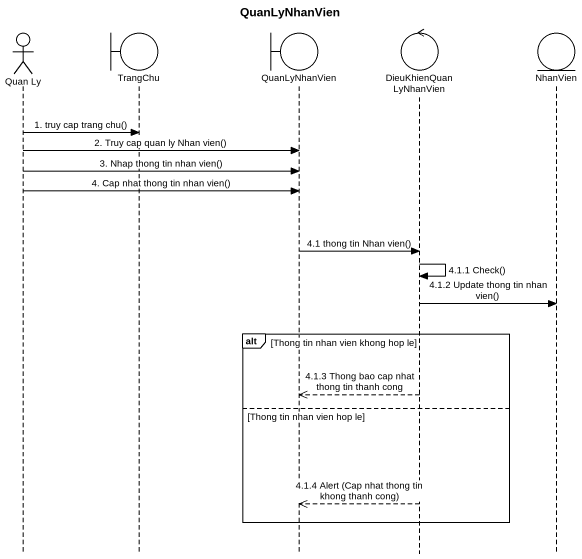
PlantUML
@startuml
title QuanLyNhanVien
hide footbox
actor "Quan Ly" as Quan_Ly
boundary TrangChu
boundary QuanLyNhanVien
control DieuKhienQuanLyNhanVien
entity NhanVien

Quan_Ly -> TrangChu : 1. truy cap trang chu()
Quan_Ly -> QuanLyNhanVien : 2. Truy cap quan ly Nhan vien()
Quan_Ly -> QuanLyNhanVien : 3. Nhap thong tin nhan vien()
Quan_Ly -> QuanLyNhanVien : 4. Cap nhat thong tin nhan vien()
QuanLyNhanVien -> DieuKhienQuanLyNhanVien : 4.1 thong tin Nhan vien()
DieuKhienQuanLyNhanVien -> DieuKhienQuanLyNhanVien : 4.1.1 Check()
DieuKhienQuanLyNhanVien -> NhanVien : 4.1.2 Update thong tin nhan vien()
alt Thong tin nhan vien khong hop le
  DieuKhienQuanLyNhanVien -->> QuanLyNhanVien : 4.1.3 Thong bao cap nhat thong tin thanh cong
else Thong tin nhan vien hop le
  DieuKhienQuanLyNhanVien -->> QuanLyNhanVien : 4.1.4 Alert (Cap nhat thong tin khong thanh cong)
end
@enduml
